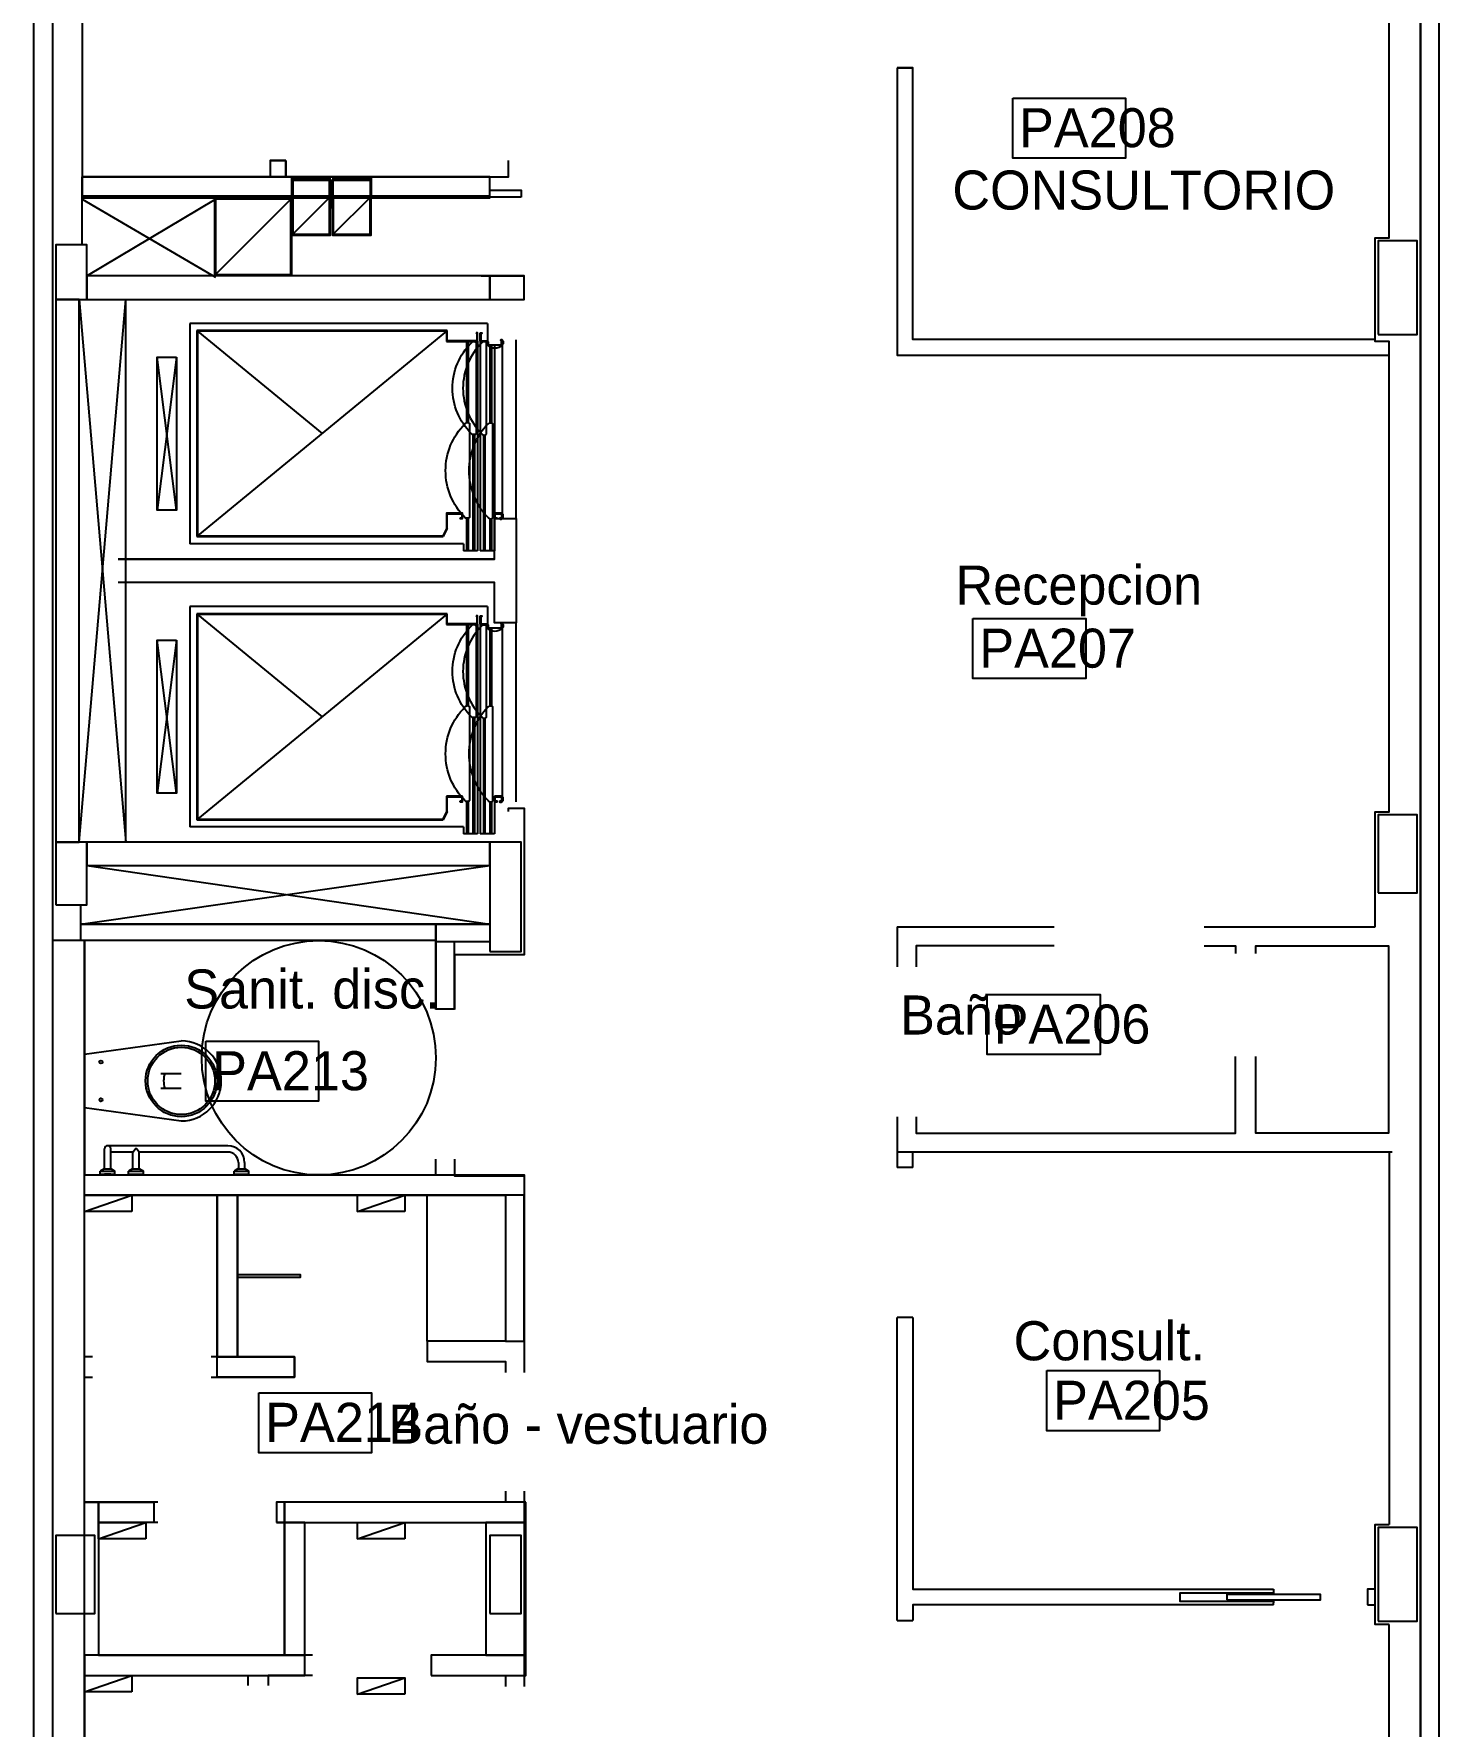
# Model space of a CAD drawing. Header units: millimetres. Extents: x 1473.7 to 1568.7, y 1808.4 to 1881.8.
# Drawn here: x 1511.35 to 1520.35, y 1855.79 to 1866.62 of the extents above; entities that cross this region are included whole.
import ezdxf

# ---------------------------------------------------------------- set-up
doc = ezdxf.new("R2010")
doc.units = ezdxf.units.MM
doc.layers.get('0').update_dxf_attribs({"linetype": 'CONTINUOUS'})
for name, color, linetype in [('0-OBSERVACIONES', 6, 'CONTINUOUS'), ('0000-TEXTO', 7, 'CONTINUOUS'), ('AR - ASCENSOR', 1, 'CONTINUOUS'), ('AR - CAJAS', 1, 'CONTINUOUS'), ('AR - CARPINTERIA 1', 1, 'CONTINUOUS'), ('AR - INST. SANITARIA', 2, 'CONTINUOUS'), ('AR - LADRILLO VISTO', 3, 'CONTINUOUS'), ('AR - MESADA', 9, 'CONTINUOUS'), ('AR - PROYECCION 1', 2, 'CONTINUOUS'), ('AR - PROYECCION 2', 1, 'CONTINUOUS'), ('AR - REVESTIMIENTO', 21, 'CONTINUOUS'), ('AR - REVOQUE', 8, 'CONTINUOUS'), ('AR - TABIQUE DURLOCK', 2, 'CONTINUOUS'), ('AV-HUMO', 6, 'CONTINUOUS'), ('AV-PLENO', 9, 'CONTINUOUS'), ('ES - LINEA OFICIAL', 6, 'CONTINUOUS'), ('ES-COLUMNAS', 5, 'CONTINUOUS'), ('ES-TABIQUES', 5, 'CONTINUOUS'), ('TEXTO', 7, 'CONTINUOUS')]:
    doc.layers.add(name, color=color, linetype=linetype)

msp = doc.modelspace()

# ---------------------------------------------------------------- linework, layer by layer
at = {"color": 5}
for p, q in [((1512.865212, 1865.813436), (1512.965212, 1865.813436)), ((1511.651633, 1860.923462), (1511.651633, 1861.048462)), ((1514.271633, 1860.923462), (1511.651633, 1860.923462))]:
    msp.add_line(p, q, dxfattribs=at)
at = {"color": 2}
for points in [[(1513.004151, 1865.708436), (1513.010345, 1865.708436), (1513.010345, 1865.435901), (1513.004151, 1865.435901)], [(1513.268957, 1865.708436), (1513.246328, 1865.708436), (1513.246328, 1865.68366), (1513.268957, 1865.68366)], [(1513.511134, 1865.708436), (1513.50494, 1865.708436), (1513.50494, 1865.435901), (1513.511134, 1865.435901)], [(1514.471813, 1865.57752), (1514.271633, 1865.57752), (1514.271633, 1865.623436), (1514.471813, 1865.623436)], [(1514.271633, 1864.923436), (1514.491626, 1864.923436), (1514.491626, 1865.073436), (1514.271633, 1865.073436)]]:
    msp.add_lwpolyline(points, close=True, dxfattribs=at)
for points in [[(1513.246328, 1865.699871), (1513.010345, 1865.699871)], [(1513.246328, 1865.693546), (1513.010345, 1865.693546)], [(1513.246328, 1865.68366), (1513.010345, 1865.68366), (1513.014188, 1865.6888)], [(1513.246328, 1865.6888), (1513.010345, 1865.6888)], [(1513.505552, 1865.68366), (1513.268957, 1865.68366), (1513.246328, 1865.68366)], [(1513.50494, 1865.699871), (1513.268957, 1865.699871)], [(1513.50494, 1865.693546), (1513.268957, 1865.693546)], [(1513.50494, 1865.6888), (1513.268957, 1865.6888)], [(1514.216626, 1865.073436), (1514.491626, 1865.073436)]]:
    msp.add_lwpolyline(points, dxfattribs=at)
msp.add_circle((1513.176633, 1860.068462), 0.75, dxfattribs=at)
at = {"layer": '0-OBSERVACIONES'}
for points in [[(1512.965212, 1865.813436), (1512.865212, 1865.813436), (1512.865212, 1865.708436), (1512.965212, 1865.708436)], [(1511.661632, 1865.58377), (1513.004151, 1865.58377), (1513.004151, 1865.708436), (1511.661632, 1865.708436)], [(1513.511134, 1865.58377), (1514.271633, 1865.58377), (1514.271633, 1865.708436), (1513.511134, 1865.708436)], [(1511.651633, 1860.923462), (1513.926633, 1860.923462), (1513.926633, 1860.818462), (1511.651633, 1860.818462)], [(1513.926633, 1860.923462), (1514.271633, 1860.923462), (1514.271633, 1860.81108), (1513.926633, 1860.81108)], [(1511.471633, 1848.283528), (1511.676633, 1848.283528), (1511.676633, 1860.818462), (1511.471633, 1860.818462)], [(1513.926633, 1860.38153), (1514.04638, 1860.38153), (1514.04638, 1860.81108), (1513.926633, 1860.81108)], [(1511.676633, 1859.318462), (1514.491633, 1859.318462), (1514.491633, 1859.188462), (1511.676633, 1859.188462)], [(1512.526633, 1859.188462), (1512.656633, 1859.188462), (1512.656633, 1858.153436), (1512.526633, 1858.153436)], [(1514.371633, 1858.253436), (1514.491633, 1858.253436), (1514.491633, 1859.188462), (1514.371633, 1859.188462)], [(1513.021632, 1858.023436), (1512.526633, 1858.023436), (1512.526633, 1858.153436), (1513.021632, 1858.153436)], [(1511.766633, 1856.243436), (1511.676633, 1856.243436), (1511.676633, 1857.223436), (1511.766633, 1857.223436)], [(1511.766633, 1857.223436), (1512.119196, 1857.223436), (1512.119196, 1857.093436), (1511.766633, 1857.093436)], [(1512.906633, 1857.093436), (1512.956633, 1857.093436), (1512.956633, 1857.223436), (1512.906633, 1857.223436)], [(1514.501633, 1857.223436), (1512.956633, 1857.223436), (1512.956633, 1857.093436), (1514.501633, 1857.093436)], [(1513.086633, 1857.093436), (1512.956633, 1857.093436), (1512.956633, 1856.243436), (1513.086633, 1856.243436)], [(1514.246633, 1856.243436), (1514.501633, 1856.243436), (1514.501633, 1857.093436), (1514.246633, 1857.093436)], [(1511.676633, 1856.113436), (1513.086633, 1856.113436), (1513.086633, 1856.243436), (1511.676633, 1856.243436)], [(1513.896633, 1856.113436), (1514.501633, 1856.113436), (1514.501633, 1856.243436), (1513.896633, 1856.243436)]]:
    msp.add_lwpolyline(points, close=True, dxfattribs=at)
for points in [[(1511.661633, 1865.573436), (1511.661633, 1865.708436)], [(1513.010345, 1865.575773), (1513.010345, 1865.708436)], [(1513.245716, 1865.581967), (1513.245716, 1865.68366)], [(1513.25191, 1865.505708), (1513.25191, 1865.68366)], [(1513.263375, 1865.505708), (1513.263375, 1865.68366)], [(1513.269569, 1865.581967), (1513.269569, 1865.68366)], [(1513.511134, 1865.581967), (1513.511134, 1865.708436)], [(1514.271633, 1865.58377), (1511.661632, 1865.58377)]]:
    msp.add_lwpolyline(points, dxfattribs=at)
at = {"layer": 'AR - ASCENSOR', "linetype": 'CONTINUOUS'}
for p, q in [((1512.349919, 1864.76978), (1512.349919, 1863.358903)), ((1514.25663, 1864.76978), (1512.349919, 1864.76978)), ((1512.395919, 1864.72378), (1512.395919, 1863.404903)), ((1513.99838, 1864.72378), (1512.395919, 1864.72378)), ((1512.399919, 1864.71978), (1512.399919, 1863.408903)), ((1513.99438, 1864.71978), (1512.399919, 1863.408903)), ((1512.399919, 1864.71978), (1513.197149, 1864.064342)), ((1513.99438, 1864.71978), (1512.399919, 1864.71978)), ((1513.99438, 1864.71978), (1513.99438, 1864.654578)), ((1513.99838, 1864.658578), (1513.99838, 1864.72378)), ((1514.191657, 1864.70978), (1514.183657, 1864.70978)), ((1514.183657, 1864.70978), (1514.183657, 1864.70578)), ((1514.183657, 1864.70578), (1514.189657, 1864.70578)), ((1514.189657, 1864.70578), (1514.189657, 1864.658578)), ((1514.193657, 1864.656578), (1514.193657, 1864.70778)), ((1514.25663, 1864.76978), (1514.25663, 1864.658494)), ((1513.99438, 1864.654578), (1514.191657, 1864.654578)), ((1514.189657, 1864.658578), (1513.99838, 1864.658578)), ((1514.122657, 1864.654578), (1514.122657, 1864.131665)), ((1514.132657, 1864.654578), (1514.132657, 1864.131665)), ((1514.193657, 1864.656578), (1514.193657, 1863.31478)), ((1514.21063, 1864.656578), (1514.21063, 1863.31478)), ((1514.27163, 1864.629578), (1514.27163, 1864.131665)), ((1514.28163, 1864.629578), (1514.28163, 1864.131665)), ((1514.30163, 1864.629578), (1514.30163, 1863.31478)), ((1514.35163, 1864.631578), (1514.351627, 1863.554807)), ((1514.441633, 1863.519807), (1514.441633, 1864.664578)), ((1512.266063, 1863.574342), (1512.141633, 1864.554342)), ((1512.266063, 1864.554342), (1512.141633, 1863.574342)), ((1514.163657, 1864.058764), (1514.163657, 1863.31478)), ((1514.173657, 1864.058764), (1514.173657, 1863.31478)), ((1514.23063, 1864.058764), (1514.23063, 1863.31478)), ((1514.24063, 1864.058764), (1514.24063, 1863.31478)), ((1513.99438, 1863.552807), (1513.99438, 1863.456807)), ((1514.095417, 1863.554807), (1513.99638, 1863.554807)), ((1513.99838, 1863.550807), (1514.093417, 1863.550807)), ((1513.99838, 1863.456637), (1513.99838, 1863.550807)), ((1514.080595, 1863.523807), (1514.080595, 1863.519807)), ((1514.093417, 1863.523807), (1514.080595, 1863.523807)), ((1514.080595, 1863.519807), (1514.095417, 1863.519807)), ((1514.093417, 1863.550807), (1514.093417, 1863.523807)), ((1514.097417, 1863.521807), (1514.097417, 1863.552807)), ((1514.122658, 1863.522602), (1514.122657, 1863.31478)), ((1514.132658, 1863.522602), (1514.132657, 1863.31478)), ((1514.27163, 1863.522602), (1514.27163, 1863.31478)), ((1514.28163, 1863.522602), (1514.28163, 1863.31478)), ((1512.395919, 1863.404903), (1513.974089, 1863.404903)), ((1512.399919, 1863.408903), (1513.970414, 1863.408903)), ((1513.99438, 1863.456807), (1513.970414, 1863.408903)), ((1513.99838, 1863.456637), (1513.974089, 1863.404903)), ((1514.102658, 1863.358903), (1512.349919, 1863.358903)), ((1514.102658, 1863.358903), (1514.102657, 1863.31478)), ((1514.193657, 1863.31478), (1514.102657, 1863.31478)), ((1514.30163, 1863.31478), (1514.21063, 1863.31478)), ((1512.349919, 1862.957293), (1512.349919, 1861.546416)), ((1514.25663, 1862.957293), (1512.349919, 1862.957293)), ((1514.25663, 1862.957293), (1514.25663, 1862.846007)), ((1512.395919, 1862.911293), (1512.395919, 1861.592416)), ((1513.998379, 1862.911293), (1512.395919, 1862.911293)), ((1512.399919, 1862.907293), (1512.399919, 1861.596416)), ((1513.994379, 1862.907293), (1512.399919, 1861.596416)), ((1512.399919, 1862.907293), (1513.197149, 1862.251855)), ((1513.994379, 1862.907293), (1512.399919, 1862.907293)), ((1513.994379, 1862.907293), (1513.994379, 1862.842091)), ((1513.998379, 1862.846091), (1513.998379, 1862.911293)), ((1514.191657, 1862.897293), (1514.183657, 1862.897293)), ((1514.183657, 1862.897293), (1514.183657, 1862.893293)), ((1514.183657, 1862.893293), (1514.189657, 1862.893293)), ((1514.189657, 1862.893293), (1514.189657, 1862.846091)), ((1514.193657, 1862.844091), (1514.193657, 1862.895293)), ((1514.441633, 1861.70732), (1514.441633, 1862.852091)), ((1512.266063, 1861.761855), (1512.141633, 1862.741855)), ((1512.266063, 1862.741855), (1512.141633, 1861.761855)), ((1513.994379, 1862.842091), (1514.191657, 1862.842091)), ((1514.189657, 1862.846091), (1513.998379, 1862.846091)), ((1514.122657, 1862.842091), (1514.122657, 1862.319178)), ((1514.132657, 1862.842091), (1514.132657, 1862.319178)), ((1514.193657, 1862.844091), (1514.193657, 1861.502293)), ((1514.21063, 1862.844091), (1514.21063, 1861.502293)), ((1514.27163, 1862.817091), (1514.27163, 1862.319178)), ((1514.28163, 1862.817091), (1514.28163, 1862.319178)), ((1514.35163, 1862.819091), (1514.351627, 1861.74232)), ((1514.163657, 1862.246277), (1514.163657, 1861.502293)), ((1514.173657, 1862.246277), (1514.173657, 1861.502293)), ((1514.23063, 1862.246277), (1514.23063, 1861.502293)), ((1514.24063, 1862.246277), (1514.24063, 1861.502293)), ((1513.99438, 1861.74032), (1513.99438, 1861.64432)), ((1514.095417, 1861.74232), (1513.99638, 1861.74232)), ((1513.99838, 1861.73832), (1514.093417, 1861.73832)), ((1513.99838, 1861.64415), (1513.99838, 1861.73832)), ((1514.080595, 1861.71132), (1514.080595, 1861.70732)), ((1514.093417, 1861.71132), (1514.080595, 1861.71132)), ((1514.080595, 1861.70732), (1514.095417, 1861.70732)), ((1514.093417, 1861.73832), (1514.093417, 1861.71132)), ((1514.097417, 1861.70932), (1514.097417, 1861.74032)), ((1514.122657, 1861.710114), (1514.122657, 1861.502293)), ((1514.132657, 1861.710114), (1514.132657, 1861.502293)), ((1514.27163, 1861.710114), (1514.27163, 1861.502293)), ((1514.28163, 1861.710114), (1514.28163, 1861.502293)), ((1514.30163, 1861.70732), (1514.30163, 1861.502293)), ((1512.395919, 1861.592416), (1513.974089, 1861.592416)), ((1512.399919, 1861.596416), (1513.970414, 1861.596416)), ((1513.99438, 1861.64432), (1513.970414, 1861.596416)), ((1513.99838, 1861.64415), (1513.974089, 1861.592416)), ((1514.102657, 1861.546416), (1512.349919, 1861.546416)), ((1514.102657, 1861.546416), (1514.102657, 1861.502293)), ((1514.193657, 1861.502293), (1514.102657, 1861.502293)), ((1514.30163, 1861.502293), (1514.21063, 1861.502293))]:
    msp.add_line(p, q, dxfattribs=at)
for points in [[(1514.34163, 1864.664578, -0.414214), (1514.34963, 1864.664578, -0.414214), (1514.35163, 1864.662578, -0.414214), (1514.35163, 1864.631578, 0.414214), (1514.34963, 1864.629578, -0.414214), (1514.25963, 1864.629578, -0.414214), (1514.25763, 1864.631578, -0.414214), (1514.25763, 1864.652578), (1514.25563, 1864.654578), (1514.21263, 1864.654578), (1514.21063, 1864.656578), (1514.21063, 1864.70778), (1514.21263, 1864.70978), (1514.22063, 1864.70978), (1514.22063, 1864.70578), (1514.21463, 1864.70578), (1514.21463, 1864.658578), (1514.25563, 1864.658578), (1514.26163, 1864.652578), (1514.26163, 1864.633578), (1514.34763, 1864.633578), (1514.34763, 1864.660578), (1514.34163, 1864.660578)], [(1514.153657, 1864.063764, -0.414214), (1514.153657, 1864.646073, -0.414214), (1514.158657, 1864.651073, -0.414214), (1514.178657, 1864.651073, -0.414214), (1514.183657, 1864.646073), (1514.183657, 1864.063764), (1514.178657, 1864.058764), (1514.158657, 1864.058764)], [(1514.22063, 1864.646073, 0.414214), (1514.22063, 1864.063764, 0.414214), (1514.22563, 1864.058764, 0.414214), (1514.24563, 1864.058764, 0.414214), (1514.25063, 1864.063764), (1514.25063, 1864.646073), (1514.24563, 1864.651073), (1514.22563, 1864.651073)], [(1514.112658, 1863.527602, -0.414214), (1514.112657, 1864.126665, -0.414214), (1514.117657, 1864.131665, -0.414214), (1514.137657, 1864.131665, -0.414214), (1514.142657, 1864.126665), (1514.142658, 1863.527602), (1514.137658, 1863.522602), (1514.117658, 1863.522602)], [(1514.26163, 1864.126665, 0.414214), (1514.26163, 1863.527602, 0.414214), (1514.26663, 1863.522602, 0.414214), (1514.28663, 1863.522602, 0.414214), (1514.29163, 1863.527602), (1514.29163, 1864.126665), (1514.28663, 1864.131665), (1514.26663, 1864.131665)], [(1514.334808, 1863.523807, 0.414214), (1514.334808, 1863.519807, 0.414214), (1514.34963, 1863.519807, 0.414214), (1514.35163, 1863.521807, 0.414214), (1514.35163, 1863.552807), (1514.34963, 1863.554807), (1514.30363, 1863.554807), (1514.30163, 1863.552807), (1514.30163, 1863.521807), (1514.30363, 1863.519807), (1514.318452, 1863.519807), (1514.318452, 1863.523807), (1514.30563, 1863.523807), (1514.30563, 1863.550807), (1514.34763, 1863.550807), (1514.34763, 1863.523807)], [(1514.34163, 1862.852091, -0.414214), (1514.34963, 1862.852091, -0.414214), (1514.35163, 1862.850091, -0.414214), (1514.35163, 1862.819091, 0.414214), (1514.34963, 1862.817091, -0.414214), (1514.25963, 1862.817091, -0.414214), (1514.25763, 1862.819091, -0.414214), (1514.25763, 1862.840091), (1514.25563, 1862.842091), (1514.21263, 1862.842091), (1514.21063, 1862.844091), (1514.21063, 1862.895293), (1514.21263, 1862.897293), (1514.22063, 1862.897293), (1514.22063, 1862.893293), (1514.21463, 1862.893293), (1514.21463, 1862.846091), (1514.25563, 1862.846091), (1514.26163, 1862.840091), (1514.26163, 1862.821091), (1514.34763, 1862.821091), (1514.34763, 1862.848091), (1514.34163, 1862.848091)], [(1514.153657, 1862.251277, -0.414214), (1514.153657, 1862.833586, -0.414214), (1514.158657, 1862.838586, -0.414214), (1514.178657, 1862.838586, -0.414214), (1514.183657, 1862.833586), (1514.183657, 1862.251277), (1514.178657, 1862.246277), (1514.158657, 1862.246277)], [(1514.22063, 1862.833586, 0.414214), (1514.22063, 1862.251277, 0.414214), (1514.22563, 1862.246277, 0.414214), (1514.24563, 1862.246277, 0.414214), (1514.25063, 1862.251277), (1514.25063, 1862.833586), (1514.24563, 1862.838586), (1514.22563, 1862.838586)], [(1514.112657, 1861.715114, -0.414214), (1514.112657, 1862.314178, -0.414214), (1514.117657, 1862.319178, -0.414214), (1514.137657, 1862.319178, -0.414214), (1514.142657, 1862.314178), (1514.142657, 1861.715114), (1514.137657, 1861.710114), (1514.117657, 1861.710114)], [(1514.26163, 1862.314178, 0.414214), (1514.26163, 1861.715114, 0.414214), (1514.26663, 1861.710114, 0.414214), (1514.28663, 1861.710114, 0.414214), (1514.29163, 1861.715114), (1514.29163, 1862.314178), (1514.28663, 1862.319178), (1514.26663, 1862.319178)], [(1514.334808, 1861.71132, 0.414214), (1514.334808, 1861.70732, 0.414214), (1514.34963, 1861.70732, 0.414214), (1514.35163, 1861.70932, 0.414214), (1514.35163, 1861.74032), (1514.34963, 1861.74232), (1514.30363, 1861.74232), (1514.30163, 1861.74032), (1514.30163, 1861.70932), (1514.30363, 1861.70732), (1514.318452, 1861.70732), (1514.318452, 1861.71132), (1514.30563, 1861.71132), (1514.30563, 1861.73832), (1514.34763, 1861.73832), (1514.34763, 1861.71132)]]:
    msp.add_lwpolyline(points, format="xyb", close=True, dxfattribs=at)
for points in [[(1512.266063, 1864.554342), (1512.266063, 1863.574342), (1512.141633, 1863.574342), (1512.141633, 1864.554342)], [(1512.266063, 1862.741855), (1512.266063, 1861.761855), (1512.141633, 1861.761855), (1512.141633, 1862.741855)]]:
    msp.add_lwpolyline(points, close=True, dxfattribs=at)
for centre, start, end in [((1514.191657, 1864.70778), 0, 90), ((1514.191657, 1864.656578), 270, 0), ((1513.99638, 1863.552807), 90, 180), ((1514.095417, 1863.552807), 0, 90), ((1514.095417, 1863.521807), 270, 0), ((1514.191657, 1862.895293), 0, 90), ((1514.191657, 1862.844091), 270, 0), ((1513.99638, 1861.74032), 90, 180), ((1514.095417, 1861.74032), 0, 90), ((1514.095417, 1861.70932), 270, 0)]:
    msp.add_arc(centre, 0.002, start, end, dxfattribs=at)
at = {"layer": 'AR - CAJAS'}
for p, q in [((1511.676633, 1859.084088), (1511.979592, 1859.188462)), ((1513.423693, 1859.084088), (1513.726652, 1859.188462)), ((1511.766633, 1856.989062), (1512.069592, 1857.093436)), ((1513.423693, 1856.989062), (1513.726652, 1857.093436)), ((1511.676633, 1856.009062), (1511.979592, 1856.113436)), ((1513.423693, 1855.994059), (1513.726652, 1856.098433))]:
    msp.add_line(p, q, dxfattribs=at)
for points in [[(1511.979592, 1859.084088), (1511.676633, 1859.084088), (1511.676633, 1859.188462), (1511.979592, 1859.188462)], [(1513.726652, 1859.084088), (1513.423693, 1859.084088), (1513.423693, 1859.188462), (1513.726652, 1859.188462)], [(1512.069592, 1856.989062), (1511.766633, 1856.989062), (1511.766633, 1857.093436), (1512.069592, 1857.093436)], [(1513.726652, 1856.989062), (1513.423693, 1856.989062), (1513.423693, 1857.093436), (1513.726652, 1857.093436)], [(1511.979592, 1856.009062), (1511.676633, 1856.009062), (1511.676633, 1856.113436), (1511.979592, 1856.113436)], [(1513.726652, 1855.994059), (1513.423693, 1855.994059), (1513.423693, 1856.098433), (1513.726652, 1856.098433)]]:
    msp.add_lwpolyline(points, close=True, dxfattribs=at)
at = {"layer": 'AR - CARPINTERIA 1', "linetype": 'CONTINUOUS'}
msp.add_lwpolyline([(1519.291633, 1856.653337), (1519.291633, 1856.640837), (1518.691633, 1856.640837), (1518.691633, 1856.590837), (1519.291633, 1856.590837), (1519.291633, 1856.578337)], dxfattribs=at)
for points in [[(1518.991633, 1856.598337), (1519.591633, 1856.598337), (1519.591633, 1856.633337), (1518.991633, 1856.633337)], [(1519.891633, 1856.565837), (1519.941633, 1856.565837), (1519.941633, 1856.665837), (1519.891633, 1856.665837)]]:
    msp.add_lwpolyline(points, close=True, dxfattribs=at)
at = {"layer": 'AR - INST. SANITARIA'}
for p, q in [((1511.676633, 1860.091046), (1512.296108, 1860.176111)), ((1511.676633, 1860.091046), (1511.676633, 1859.74968)), ((1512.165778, 1859.967475), (1512.296108, 1859.967475)), ((1512.165778, 1859.873252), (1512.296108, 1859.873252)), ((1511.676633, 1859.74968), (1512.296108, 1859.664616)), ((1512.594124, 1859.505462), (1511.824189, 1859.505462)), ((1511.803999, 1859.357113), (1511.803999, 1859.485272)), ((1511.84438, 1859.357113), (1511.84438, 1859.485272)), ((1511.985714, 1859.465081), (1511.84438, 1859.465081)), ((1511.985714, 1859.465081), (1511.999994, 1859.483692)), ((1511.985714, 1859.357113), (1511.985714, 1859.465081)), ((1512.008612, 1859.485272), (1512.003198, 1859.485272)), ((1512.026095, 1859.465081), (1512.011815, 1859.483692)), ((1512.026095, 1859.357113), (1512.026095, 1859.465081)), ((1512.594124, 1859.465081), (1512.026095, 1859.465081)), ((1512.661426, 1859.397779), (1512.661426, 1859.357113)), ((1512.701808, 1859.397779), (1512.701808, 1859.357113)), ((1511.801306, 1859.357113), (1511.777078, 1859.343652)), ((1511.777078, 1859.343652), (1511.871301, 1859.343652)), ((1511.777078, 1859.323462), (1511.777078, 1859.343652)), ((1511.777078, 1859.323462), (1511.871301, 1859.323462)), ((1511.801306, 1859.357113), (1511.847072, 1859.357113)), ((1511.803999, 1859.357113), (1511.84438, 1859.357113)), ((1511.84438, 1859.323462), (1511.803999, 1859.323462)), ((1511.847072, 1859.357113), (1511.871301, 1859.343652)), ((1511.871301, 1859.323462), (1511.871301, 1859.343652)), ((1511.983022, 1859.357113), (1511.958793, 1859.343652)), ((1511.958793, 1859.343652), (1512.053016, 1859.343652)), ((1511.958793, 1859.323462), (1511.958793, 1859.343652)), ((1511.958793, 1859.323462), (1512.053016, 1859.323462)), ((1511.983022, 1859.357113), (1512.028787, 1859.357113)), ((1511.985714, 1859.357113), (1512.026095, 1859.357113)), ((1512.028787, 1859.357113), (1512.053016, 1859.343652)), ((1512.053016, 1859.323462), (1512.053016, 1859.343652)), ((1512.658734, 1859.357113), (1512.634506, 1859.343652)), ((1512.634506, 1859.343652), (1512.728728, 1859.343652)), ((1512.634506, 1859.323462), (1512.634506, 1859.343652)), ((1512.634506, 1859.323462), (1512.728728, 1859.323462)), ((1512.658734, 1859.357113), (1512.7045, 1859.357113)), ((1512.661426, 1859.357113), (1512.701808, 1859.357113)), ((1512.7045, 1859.357113), (1512.728728, 1859.343652)), ((1512.728728, 1859.323462), (1512.728728, 1859.343652))]:
    msp.add_line(p, q, dxfattribs=at)
for centre, radius in [((1512.296108, 1859.920363), 0.228827), ((1511.781175, 1860.041493), 0.010095), ((1512.296108, 1859.920363), 0.215366), ((1511.781175, 1859.799234), 0.010095)]:
    msp.add_circle(centre, radius, dxfattribs=at)
for centre, radius, start, end in [((1512.296108, 1859.920363), 0.255748, 270, 90), ((1512.35113, 1859.920363), 0.168255, 163.739795, 196.260205), ((1511.824189, 1859.485271), 0.020191, 360, 180), ((1512.594124, 1859.397779), 0.107683, 360, 90), ((1512.003198, 1859.481233), 0.004038, 90, 142.501208), ((1512.008612, 1859.481233), 0.004038, 37.498792, 90), ((1512.594124, 1859.397779), 0.067302, 360, 90)]:
    msp.add_arc(centre, radius, start, end, dxfattribs=at)
at = {"layer": 'AR - LADRILLO VISTO', "linetype": 'CONTINUOUS'}
for points in [[(1511.701633, 1873.703528), (1511.471633, 1873.703528), (1511.471633, 1847.493528), (1511.471633, 1847.493528), (1511.471633, 1847.493528), (1511.351633, 1847.493528), (1511.351633, 1873.763528), (1511.761633, 1873.763528), (1511.761633, 1873.563528), (1511.701633, 1873.563528), (1511.701633, 1873.703528)], [(1520.231633, 1873.703528), (1520.231633, 1847.493528), (1520.231633, 1847.493528), (1520.231633, 1847.493528), (1520.351633, 1847.493528), (1520.351633, 1873.763528), (1519.891633, 1873.763528), (1519.891633, 1873.583527), (1519.951633, 1873.583527), (1519.951633, 1873.703528), (1520.231633, 1873.703528)]]:
    msp.add_lwpolyline(points, dxfattribs=at)
at = {"layer": 'AR - MESADA', "linetype": 'CONTINUOUS'}
msp.add_lwpolyline([(1513.871633, 1858.253436), (1513.871633, 1859.188462)], dxfattribs=at)
msp.add_lwpolyline([(1513.871633, 1858.253436), (1513.871633, 1859.188462)], dxfattribs=at)
msp.add_lwpolyline([(1512.656633, 1858.680949), (1513.056633, 1858.680949), (1513.056633, 1858.660949), (1512.656633, 1858.660949)], close=True, dxfattribs=at)
at = {"layer": 'AR - PROYECCION 1'}
for points in [[(1511.941632, 1861.448462), (1511.941632, 1864.923436)], [(1514.301633, 1863.260949), (1511.891632, 1863.260949)]]:
    msp.add_lwpolyline(points, dxfattribs=at)
at = {"layer": 'AR - PROYECCION 2'}
for points in [[(1511.661632, 1865.565532), (1512.514827, 1865.065532)], [(1511.691633, 1865.073436), (1512.514827, 1865.565532)], [(1511.641633, 1861.448462), (1511.941632, 1864.923436)], [(1511.641633, 1864.923436), (1511.941632, 1861.448462)], [(1511.651633, 1860.923462), (1514.271633, 1861.298462)], [(1511.691633, 1861.298462), (1514.271633, 1860.923462)]]:
    msp.add_lwpolyline(points, dxfattribs=at)
at = {"layer": 'AR - REVESTIMIENTO', "linetype": 'CONTINUOUS'}
for points in [[(1513.926633, 1860.378462), (1513.926633, 1860.818462), (1511.676633, 1860.818462), (1511.676633, 1859.318462), (1513.926633, 1859.318462), (1513.926633, 1859.418462)], [(1517.88569, 1860.785837), (1517.001632, 1860.785837), (1517.001632, 1860.650837)], [(1518.84569, 1860.785837), (1519.046633, 1860.785837), (1519.046633, 1860.735837)], [(1519.176633, 1860.735837), (1519.176633, 1860.785837), (1520.026633, 1860.785837), (1520.026633, 1859.585837), (1519.176633, 1859.585837), (1519.176633, 1860.075837)], [(1517.001632, 1859.690837), (1517.001632, 1859.585837), (1519.046633, 1859.585837), (1519.046633, 1860.075837)], [(1511.726633, 1858.153436), (1511.676633, 1858.153436), (1511.676633, 1859.188462), (1512.526633, 1859.188462), (1512.526633, 1858.153436), (1512.486633, 1858.153436)], [(1512.486633, 1858.023436), (1513.021632, 1858.023436), (1513.021632, 1858.153436), (1512.656633, 1858.153436), (1512.656633, 1859.188462), (1514.371633, 1859.188462), (1514.371633, 1858.253436), (1513.871633, 1858.253436), (1513.871633, 1858.123436), (1514.371633, 1858.123436), (1514.371633, 1858.053436)], [(1512.146633, 1857.223436), (1511.676633, 1857.223436), (1511.676633, 1858.023436), (1511.726633, 1858.023436)], [(1514.371633, 1857.293436), (1514.371633, 1857.223436), (1512.906633, 1857.223436)], [(1512.146633, 1857.093436), (1511.766633, 1857.093436), (1511.766633, 1856.243436), (1512.956633, 1856.243436), (1512.956633, 1857.093436), (1512.906633, 1857.093436)], [(1513.136633, 1856.243436), (1513.086633, 1856.243436), (1513.086633, 1857.093436), (1514.246633, 1857.093436), (1514.246633, 1856.243436), (1513.896633, 1856.243436)], [(1511.676633, 1856.113436), (1512.721633, 1856.113436), (1512.721633, 1856.050936)], [(1511.676633, 1856.113436), (1511.676633, 1855.228436), (1512.721633, 1855.228436), (1512.721633, 1855.290936)], [(1513.136633, 1856.113436), (1512.851633, 1856.113436), (1512.851633, 1856.050936)], [(1513.896633, 1856.113436), (1514.371633, 1856.113436), (1514.371633, 1856.043436)]]:
    msp.add_lwpolyline(points, dxfattribs=at)
at = {"layer": 'AR - REVOQUE', "linetype": 'CONTINUOUS'}
for points in [[(1519.941633, 1860.905837), (1519.941633, 1860.905837), (1519.941633, 1861.643462), (1520.031633, 1861.643462), (1520.031633, 1864.653337), (1519.941633, 1864.653337), (1519.941633, 1865.318436), (1520.031633, 1865.318436), (1520.031633, 1868.893483), (1519.941633, 1868.893483), (1519.941633, 1869.533483), (1520.031633, 1869.533483), (1520.031633, 1872.973528), (1519.931633, 1872.973528), (1519.931633, 1873.483527), (1519.891633, 1873.483527)], [(1512.246632, 1871.703436), (1511.661633, 1871.703436), (1511.661633, 1869.408483), (1511.701633, 1869.408483), (1511.701633, 1869.018483), (1511.661633, 1869.018483), (1511.661632, 1865.708436)], [(1512.865212, 1865.813436), (1512.865212, 1865.708436)], [(1512.965212, 1865.813436), (1512.965212, 1865.708436)], [(1512.965212, 1865.813436), (1512.965212, 1865.708436)], [(1512.965212, 1865.708436), (1514.391633, 1865.708436), (1514.391633, 1865.808436)], [(1513.50494, 1865.708436), (1514.391633, 1865.708436), (1514.391633, 1865.813436)], [(1511.661632, 1865.708436), (1512.865212, 1865.708436)], [(1511.661632, 1865.273436), (1511.661632, 1865.573436), (1514.271633, 1865.573436), (1514.271633, 1865.708436), (1511.661632, 1865.708436)], [(1512.965212, 1865.708436), (1513.010345, 1865.708436)], [(1513.268957, 1865.708436), (1513.246328, 1865.708436)], [(1511.891632, 1863.260949), (1514.301633, 1863.260949), (1514.301633, 1863.519807), (1514.441633, 1863.519807), (1514.441633, 1862.852091), (1514.301633, 1862.852091), (1514.301633, 1863.110949), (1511.891632, 1863.110949)], [(1514.39163, 1861.645867), (1514.39163, 1861.665867), (1514.491633, 1861.665867), (1514.491633, 1860.728462), (1514.046633, 1860.728462), (1514.046633, 1860.378462)], [(1516.881632, 1860.905837), (1517.88569, 1860.905837)], [(1516.881632, 1860.905837), (1516.881632, 1860.650837)], [(1518.84569, 1860.905837), (1519.941633, 1860.905837)], [(1516.881632, 1859.690837), (1516.881632, 1859.465837), (1520.051633, 1859.465837)], [(1514.046633, 1859.418462), (1514.046633, 1859.313462), (1514.491633, 1859.313462), (1514.491633, 1858.053436)], [(1520.031633, 1859.465837), (1520.031633, 1857.081076)], [(1514.491633, 1857.293436), (1514.491633, 1856.043436)], [(1520.031633, 1856.441076), (1519.941633, 1856.441076), (1519.941633, 1857.081076), (1520.031633, 1857.081076)], [(1520.031633, 1852.628528), (1520.031633, 1856.441076)]]:
    msp.add_lwpolyline(points, dxfattribs=at)
at = {"layer": 'AR - TABIQUE DURLOCK', "linetype": 'CONTINUOUS'}
for points in [[(1516.881632, 1866.405837), (1516.981632, 1866.405837)], [(1516.881632, 1866.405837), (1516.881632, 1864.565837), (1520.031633, 1864.565837), (1520.031633, 1864.653337), (1519.941633, 1864.653337), (1519.941633, 1864.665837), (1516.981632, 1864.665837), (1516.981632, 1866.405837), (1516.881632, 1866.405837)], [(1516.881632, 1859.465837), (1516.881632, 1859.365837)], [(1516.981632, 1859.365837), (1516.981632, 1859.465837)], [(1516.981632, 1859.365837), (1516.881632, 1859.365837)], [(1516.881632, 1856.465837), (1516.881632, 1858.405837)], [(1516.981632, 1858.405837), (1516.881632, 1858.405837)], [(1516.981632, 1858.405837), (1516.981632, 1856.665837), (1519.291633, 1856.665837)], [(1519.291633, 1856.565837), (1516.981632, 1856.565837), (1516.981632, 1856.465837)], [(1519.291633, 1856.665837), (1519.291633, 1856.653337)], [(1519.291633, 1856.565837), (1519.291633, 1856.578337)], [(1516.881632, 1856.465837), (1516.981632, 1856.465837)]]:
    msp.add_lwpolyline(points, dxfattribs=at)
at = {"layer": 'AV-HUMO'}
for points in [[(1512.508633, 1865.571726), (1512.508633, 1865.076208), (1513.004151, 1865.076208), (1513.004151, 1865.571726)], [(1512.514827, 1865.565532), (1512.514827, 1865.082402), (1512.997957, 1865.082402), (1512.997957, 1865.565532)], [(1513.010345, 1865.575773), (1513.010345, 1865.340402), (1513.245716, 1865.340402), (1513.245716, 1865.575773)], [(1513.269569, 1865.575773), (1513.269569, 1865.340402), (1513.50494, 1865.340402), (1513.50494, 1865.575773)]]:
    msp.add_lwpolyline(points, close=True, dxfattribs=at)
for points in [[(1513.245716, 1865.581967), (1513.004151, 1865.581967), (1513.004151, 1865.334208), (1513.25191, 1865.334208), (1513.25191, 1865.581967)], [(1513.263375, 1865.581967), (1513.263375, 1865.334208), (1513.511134, 1865.334208), (1513.511134, 1865.581967), (1513.269569, 1865.581967)]]:
    msp.add_lwpolyline(points, dxfattribs=at)
at = {"layer": 'AV-PLENO'}
for p, q in [((1512.997957, 1865.565532), (1512.514827, 1865.082402)), ((1513.245716, 1865.575773), (1513.010345, 1865.340402)), ((1513.50494, 1865.575773), (1513.269569, 1865.340402))]:
    msp.add_line(p, q, dxfattribs=at)
at = {"layer": 'ES - LINEA OFICIAL'}
msp.add_lwpolyline([(1520.231633, 1847.433528), (1520.231633, 1878.763528), (1511.471633, 1878.763528), (1511.471633, 1847.433528), (1520.231633, 1847.433528)], dxfattribs=at)
at = {"layer": 'ES-COLUMNAS', "linetype": 'CONTINUOUS'}
for points in [[(1511.491633, 1864.923436), (1511.691633, 1864.923436), (1511.691633, 1865.273436), (1511.491633, 1865.273436)], [(1519.961633, 1864.698436), (1520.211633, 1864.698436), (1520.211633, 1865.298436), (1519.961633, 1865.298436)], [(1519.961633, 1861.123462), (1520.211633, 1861.123462), (1520.211633, 1861.623462), (1519.961633, 1861.623462)], [(1511.491633, 1861.048462), (1511.691633, 1861.048462), (1511.691633, 1861.448462), (1511.491633, 1861.448462)], [(1514.271633, 1860.748462), (1514.471633, 1860.748462), (1514.471633, 1861.448462), (1514.271633, 1861.448462)], [(1511.491633, 1856.511076), (1511.741633, 1856.511076), (1511.741633, 1857.011076), (1511.491633, 1857.011076)], [(1514.271633, 1856.511076), (1514.471633, 1856.511076), (1514.471633, 1857.011076), (1514.271633, 1857.011076)], [(1519.961633, 1856.461076), (1520.211633, 1856.461076), (1520.211633, 1857.061076), (1519.961633, 1857.061076)]]:
    msp.add_lwpolyline(points, close=True, dxfattribs=at)
at = {"layer": 'ES-TABIQUES', "linetype": 'CONTINUOUS'}
for points in [[(1511.691633, 1865.073436), (1511.691633, 1864.923436), (1514.271633, 1864.923436), (1514.271633, 1865.073436)], [(1511.491633, 1861.448462), (1511.641633, 1861.448462), (1511.641633, 1864.923436), (1511.491633, 1864.923436)], [(1511.691633, 1861.448462), (1511.691633, 1861.298462), (1514.271633, 1861.298462), (1514.271633, 1861.448462)]]:
    msp.add_lwpolyline(points, close=True, dxfattribs=at)
at = {"layer": 'TEXTO'}
for points in [[(1517.620625, 1866.212185), (1518.342773, 1866.212185), (1518.342773, 1865.827777), (1517.620625, 1865.827777)], [(1517.365986, 1862.880337), (1518.088133, 1862.880337), (1518.088133, 1862.495929), (1517.365986, 1862.495929)], [(1517.457921, 1860.474075), (1518.180069, 1860.474075), (1518.180069, 1860.089668), (1517.457921, 1860.089668)], [(1512.453442, 1860.1751), (1513.17559, 1860.1751), (1513.17559, 1859.790693), (1512.453442, 1859.790693)], [(1517.838951, 1858.065555), (1518.561099, 1858.065555), (1518.561099, 1857.681147), (1517.838951, 1857.681147)], [(1512.792627, 1857.924188), (1513.514774, 1857.924188), (1513.514774, 1857.53978), (1512.792627, 1857.53978)]]:
    msp.add_lwpolyline(points, close=True, dxfattribs=at)

# ---------------------------------------------------------------- texts
at = {"layer": '0000-TEXTO', "char_height": 0.25, "attachment_point": 1}
for s, insert, width in [('CONSULTORIO', (1517.233946, 1865.748563), 2.166667), ('Recepcion', (1517.254291, 1863.219721), 1.527778), ('Sanit. disc.', (1512.31505, 1860.633953), 1.770833), ('Baño', (1516.89915, 1860.467462), 0.722222), ('Consult.', (1517.626166, 1858.381833), 1.25), ('Baño - vestuario', (1513.621809, 1857.847576), 2.875)]:
    msp.add_mtext(s, dxfattribs=dict(at, insert=insert, width=width))
at = {"layer": 'TEXTO'}
for s, p in [('PA208', (1517.66104, 1865.897659)), ('PA207', (1517.4064, 1862.565811)), ('PA206', (1517.498336, 1860.15955)), ('PA213', (1512.493857, 1859.860575)), ('PA205', (1517.879365, 1857.751029)), ('PA214', (1512.833041, 1857.609662))]:
    msp.add_text(s, height=0.25, dxfattribs=at).set_placement(p)

doc.saveas('drawing.dxf')
